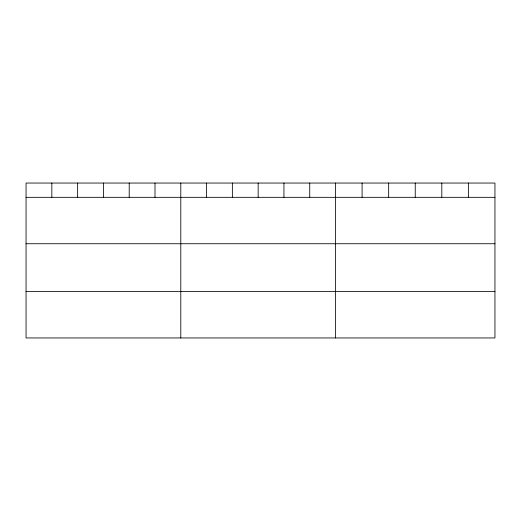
<?xml version="1.0" encoding="UTF-8"?>
<svg xmlns="http://www.w3.org/2000/svg" width="521" height="521" viewBox="0 0 521 521"><rect width="100%" height="100%" fill="white"/><g stroke="black" fill="none" stroke-linecap="round" stroke-linejoin="round"><path stroke-width="0.78" d="M494.95 197.329L494.95 337.953L26.05 337.953L26.05 183.047L494.95 183.047L494.95 197.329L26.05 197.329M26.05 243.737L494.95 243.737M26.05 291.545L494.95 291.545M468.379 183.047L468.379 197.329M441.808 183.047L441.808 197.329M415.237 183.047L415.237 197.329M388.666 183.047L388.666 197.329M362.095 183.047L362.095 197.329M335.524 183.047L335.524 337.953M309.735 183.047L309.735 197.329M283.945 183.047L283.945 197.329M258.155 183.047L258.155 197.329M232.366 183.047L232.366 197.329M206.576 183.047L206.576 197.329M180.787 183.047L180.787 337.953M154.998 183.047L154.998 197.329M129.208 183.047L129.208 197.329M103.419 183.047L103.419 197.329M77.629 183.047L77.629 197.329M51.839 183.047L51.839 197.329"/></g></svg>
